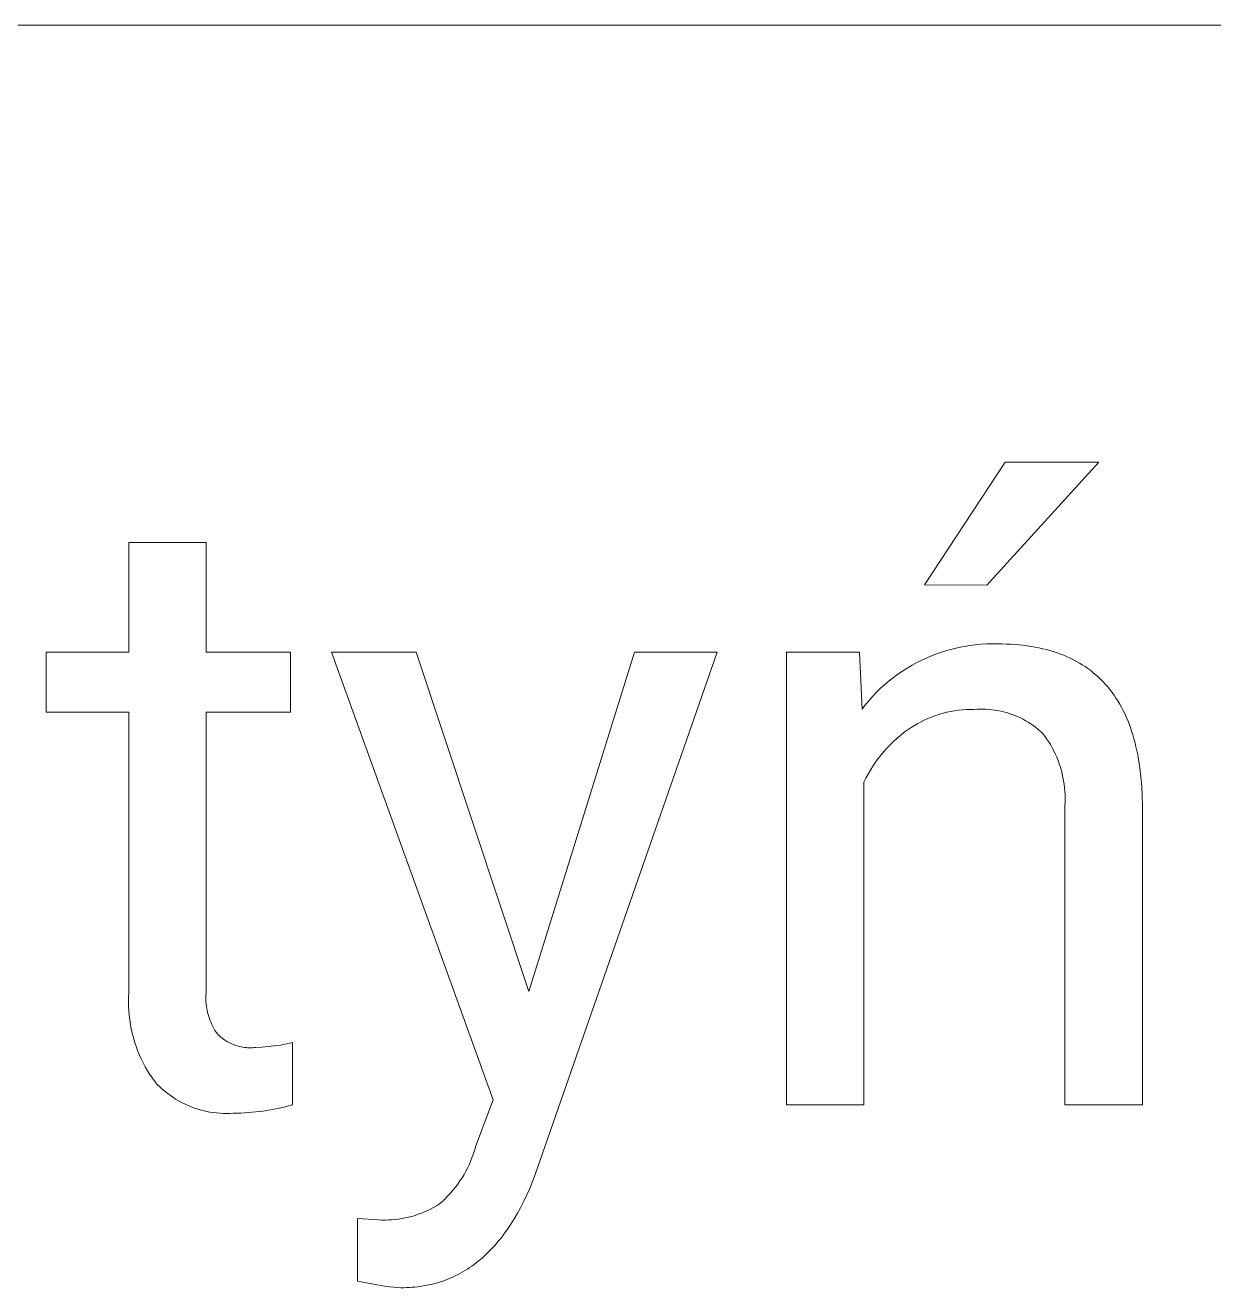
# Model space of a CAD drawing. Header units: millimetres. Extents: x -644 to 2279, y -276 to 1766.
# Drawn here: x 1738.1 to 1792.1, y -6.5 to 50.8 of the extents above; entities that cross this region are included whole.
import ezdxf

# ---------------------------------------------------------------- set-up
doc = ezdxf.new("R2010")
doc.units = ezdxf.units.MM
doc.header["$MEASUREMENT"] = 0
doc.layers.add('Domyślny', color=7, linetype='Continuous', true_color=0x000000)

msp = doc.modelspace()

# ---------------------------------------------------------------- linework, layer by layer
at = {"layer": 'Domyślny', "color": 18, "lineweight": 15, "true_color": 0x000000}
for p, q in [((2275.751, 50.819), (1173.959, 50.819)), ((1778.903, 25.387), (1782.572, 30.964)), ((1786.826, 30.964), (1781.735, 25.377)), ((1782.572, 30.964), (1786.826, 30.964)), ((1742.75, 22.331), (1742.75, 27.314)), ((1742.75, 27.314), (1746.264, 27.314)), ((1746.264, 27.314), (1746.264, 22.331)), ((1781.735, 25.377), (1778.903, 25.387)), ((1779.735, 22.351), (1779.977, 22.425)), ((1779.977, 22.425), (1780.222, 22.491)), ((1780.222, 22.491), (1780.469, 22.548)), ((1780.469, 22.548), (1780.718, 22.597)), ((1780.718, 22.597), (1780.968, 22.637)), ((1780.968, 22.637), (1781.219, 22.669)), ((1781.219, 22.669), (1781.472, 22.692)), ((1781.472, 22.692), (1781.725, 22.707)), ((1781.725, 22.707), (1781.978, 22.713)), ((1781.978, 22.713), (1782.232, 22.71)), ((1782.232, 22.71), (1782.434, 22.709)), ((1782.434, 22.709), (1782.632, 22.703)), ((1782.632, 22.703), (1782.828, 22.694)), ((1782.828, 22.694), (1783.021, 22.682)), ((1783.021, 22.682), (1783.21, 22.665)), ((1783.21, 22.665), (1783.396, 22.646)), ((1783.396, 22.646), (1783.579, 22.622)), ((1783.579, 22.622), (1783.759, 22.595)), ((1783.759, 22.595), (1783.936, 22.565)), ((1783.936, 22.565), (1784.11, 22.531)), ((1784.11, 22.531), (1784.28, 22.493)), ((1784.28, 22.493), (1784.448, 22.452)), ((1784.448, 22.452), (1784.612, 22.407)), ((1784.612, 22.407), (1784.773, 22.358)), ((1739.003, 19.615), (1739.003, 22.331)), ((1739.003, 22.331), (1742.75, 22.331)), ((1746.264, 22.331), (1750.108, 22.331)), ((1750.108, 22.331), (1750.108, 19.615)), ((1759.304, 1.992), (1751.965, 22.334)), ((1751.965, 22.334), (1755.81, 22.334)), ((1755.81, 22.334), (1760.939, 6.917)), ((1760.939, 6.917), (1765.728, 22.334)), ((1769.494, 22.334), (1761.221, -1.405)), ((1765.728, 22.334), (1769.494, 22.334)), ((1772.635, 1.765), (1772.635, 22.331)), ((1772.635, 22.331), (1775.954, 22.331)), ((1775.954, 22.331), (1776.071, 19.752)), ((1778.344, 21.741), (1778.567, 21.862)), ((1778.567, 21.862), (1778.794, 21.975)), ((1778.794, 21.975), (1779.024, 22.081)), ((1779.024, 22.081), (1779.258, 22.179)), ((1779.258, 22.179), (1779.495, 22.269)), ((1779.495, 22.269), (1779.735, 22.351)), ((1784.773, 22.358), (1784.931, 22.306)), ((1784.931, 22.306), (1785.086, 22.251)), ((1785.086, 22.251), (1785.237, 22.191)), ((1785.237, 22.191), (1785.386, 22.128)), ((1785.386, 22.128), (1785.531, 22.062)), ((1785.531, 22.062), (1785.673, 21.992)), ((1785.673, 21.992), (1785.812, 21.918)), ((1785.812, 21.918), (1785.948, 21.841)), ((1785.948, 21.841), (1786.081, 21.76)), ((1777.499, 21.183), (1777.703, 21.333)), ((1777.703, 21.333), (1777.912, 21.476)), ((1777.912, 21.476), (1778.126, 21.612)), ((1778.126, 21.612), (1778.344, 21.741)), ((1786.081, 21.76), (1786.211, 21.676)), ((1786.211, 21.676), (1786.337, 21.588)), ((1786.337, 21.588), (1786.461, 21.496)), ((1786.461, 21.496), (1786.581, 21.401)), ((1786.581, 21.401), (1786.698, 21.302)), ((1786.698, 21.302), (1786.812, 21.2)), ((1776.736, 20.516), (1776.918, 20.692)), ((1776.918, 20.692), (1777.106, 20.862)), ((1777.106, 20.862), (1777.3, 21.026)), ((1777.3, 21.026), (1777.499, 21.183)), ((1786.812, 21.2), (1786.923, 21.094)), ((1786.923, 21.094), (1787.03, 20.984)), ((1787.03, 20.984), (1787.135, 20.871)), ((1787.135, 20.871), (1787.236, 20.754)), ((1787.236, 20.754), (1787.334, 20.634)), ((1776.227, 19.951), (1776.391, 20.145)), ((1776.391, 20.145), (1776.56, 20.333)), ((1776.56, 20.333), (1776.736, 20.516)), ((1787.334, 20.634), (1787.429, 20.51)), ((1787.429, 20.51), (1787.521, 20.382)), ((1787.521, 20.382), (1787.61, 20.251)), ((1787.61, 20.251), (1787.695, 20.116)), ((1787.695, 20.116), (1787.778, 19.978)), ((1742.75, 19.615), (1739.003, 19.615)), ((1742.75, 6.855), (1742.75, 19.615)), ((1750.108, 19.615), (1746.264, 19.615)), ((1746.264, 19.615), (1746.264, 6.846)), ((1776.071, 19.752), (1776.227, 19.951)), ((1779.59, 19.511), (1779.422, 19.457)), ((1779.76, 19.56), (1779.59, 19.511)), ((1779.932, 19.603), (1779.76, 19.56)), ((1780.105, 19.64), (1779.932, 19.603)), ((1780.279, 19.67), (1780.105, 19.64)), ((1780.455, 19.695), (1780.279, 19.67)), ((1780.631, 19.713), (1780.455, 19.695)), ((1780.807, 19.726), (1780.631, 19.713)), ((1780.984, 19.732), (1780.807, 19.726)), ((1781.161, 19.732), (1780.984, 19.732)), ((1781.296, 19.742), (1781.161, 19.732)), ((1781.431, 19.747), (1781.296, 19.742)), ((1781.567, 19.747), (1781.431, 19.747)), ((1781.702, 19.743), (1781.567, 19.747)), ((1781.837, 19.734), (1781.702, 19.743)), ((1781.971, 19.721), (1781.837, 19.734)), ((1782.106, 19.704), (1781.971, 19.721)), ((1782.239, 19.682), (1782.106, 19.704)), ((1782.372, 19.655), (1782.239, 19.682)), ((1782.503, 19.624), (1782.372, 19.655)), ((1782.634, 19.589), (1782.503, 19.624)), ((1782.763, 19.549), (1782.634, 19.589)), ((1782.891, 19.505), (1782.763, 19.549)), ((1783.018, 19.456), (1782.891, 19.505)), ((1787.778, 19.978), (1787.857, 19.836)), ((1787.857, 19.836), (1787.933, 19.691)), ((1787.933, 19.691), (1788.006, 19.542)), ((1788.006, 19.542), (1788.076, 19.389)), ((1778.46, 19.01), (1778.31, 18.916)), ((1778.614, 19.098), (1778.46, 19.01)), ((1778.77, 19.181), (1778.614, 19.098)), ((1778.929, 19.258), (1778.77, 19.181)), ((1779.091, 19.33), (1778.929, 19.258)), ((1779.255, 19.396), (1779.091, 19.33)), ((1779.422, 19.457), (1779.255, 19.396)), ((1783.142, 19.404), (1783.018, 19.456)), ((1783.265, 19.347), (1783.142, 19.404)), ((1783.386, 19.286), (1783.265, 19.347)), ((1783.505, 19.221), (1783.386, 19.286)), ((1783.621, 19.152), (1783.505, 19.221)), ((1783.735, 19.08), (1783.621, 19.152)), ((1783.847, 19.003), (1783.735, 19.08)), ((1783.956, 18.923), (1783.847, 19.003)), ((1788.076, 19.389), (1788.142, 19.233)), ((1788.142, 19.233), (1788.206, 19.073)), ((1788.206, 19.073), (1788.266, 18.909)), ((1777.666, 18.426), (1777.51, 18.285)), ((1777.828, 18.562), (1777.666, 18.426)), ((1777.993, 18.693), (1777.828, 18.562)), ((1778.163, 18.817), (1777.993, 18.693)), ((1778.31, 18.916), (1778.163, 18.817)), ((1784.062, 18.839), (1783.956, 18.923)), ((1784.166, 18.752), (1784.062, 18.839)), ((1784.266, 18.661), (1784.166, 18.752)), ((1784.363, 18.534), (1784.266, 18.661)), ((1784.456, 18.404), (1784.363, 18.534)), ((1784.545, 18.27), (1784.456, 18.404)), ((1788.266, 18.909), (1788.323, 18.742)), ((1788.323, 18.742), (1788.377, 18.571)), ((1788.377, 18.571), (1788.428, 18.397)), ((1788.428, 18.397), (1788.476, 18.219)), ((1777.071, 17.83), (1776.935, 17.668)), ((1777.212, 17.986), (1777.071, 17.83)), ((1777.358, 18.138), (1777.212, 17.986)), ((1777.51, 18.285), (1777.358, 18.138)), ((1784.629, 18.134), (1784.545, 18.27)), ((1784.708, 17.995), (1784.629, 18.134)), ((1784.783, 17.853), (1784.708, 17.995)), ((1784.853, 17.709), (1784.783, 17.853)), ((1788.476, 18.219), (1788.52, 18.038)), ((1788.52, 18.038), (1788.562, 17.853)), ((1788.562, 17.853), (1788.6, 17.664)), ((1776.68, 17.332), (1776.562, 17.158)), ((1776.805, 17.502), (1776.68, 17.332)), ((1776.935, 17.668), (1776.805, 17.502)), ((1784.918, 17.563), (1784.853, 17.709)), ((1784.978, 17.414), (1784.918, 17.563)), ((1785.034, 17.264), (1784.978, 17.414)), ((1785.084, 17.112), (1785.034, 17.264)), ((1788.6, 17.664), (1788.635, 17.472)), ((1788.635, 17.472), (1788.667, 17.276)), ((1788.667, 17.276), (1788.695, 17.077)), ((1776.343, 16.797), (1776.242, 16.612)), ((1776.449, 16.979), (1776.343, 16.797)), ((1776.562, 17.158), (1776.449, 16.979)), ((1785.129, 16.958), (1785.084, 17.112)), ((1785.168, 16.803), (1785.129, 16.958)), ((1785.203, 16.647), (1785.168, 16.803)), ((1785.232, 16.489), (1785.203, 16.647)), ((1788.695, 17.077), (1788.743, 16.667)), ((1788.743, 16.667), (1788.779, 16.243)), ((1776.242, 16.612), (1776.149, 16.423)), ((1776.149, 16.423), (1776.149, 1.765)), ((1785.256, 16.331), (1785.232, 16.489)), ((1785.275, 16.172), (1785.256, 16.331)), ((1785.288, 16.012), (1785.275, 16.172)), ((1788.779, 16.243), (1788.801, 15.805)), ((1785.296, 15.852), (1785.288, 16.012)), ((1785.288, 15.372), (1785.296, 15.532)), ((1785.299, 15.692), (1785.296, 15.852)), ((1785.296, 15.532), (1785.299, 15.692)), ((1788.801, 15.805), (1788.811, 15.352)), ((1785.288, 1.765), (1785.288, 15.372)), ((1788.811, 15.352), (1788.811, 1.765)), ((1742.738, 6.445), (1742.74, 6.65)), ((1742.742, 6.24), (1742.738, 6.445)), ((1742.74, 6.65), (1742.75, 6.855)), ((1746.258, 6.747), (1746.256, 6.649)), ((1746.256, 6.649), (1746.258, 6.551)), ((1746.264, 6.846), (1746.258, 6.747)), ((1746.258, 6.551), (1746.263, 6.453)), ((1746.263, 6.453), (1746.271, 6.354)), ((1746.271, 6.354), (1746.282, 6.257)), ((1742.753, 6.035), (1742.742, 6.24)), ((1742.771, 5.831), (1742.753, 6.035)), ((1742.795, 5.627), (1742.771, 5.831)), ((1746.282, 6.257), (1746.297, 6.16)), ((1746.297, 6.16), (1746.315, 6.063)), ((1746.315, 6.063), (1746.336, 5.967)), ((1746.336, 5.967), (1746.361, 5.872)), ((1746.361, 5.872), (1746.389, 5.777)), ((1746.389, 5.777), (1746.42, 5.684)), ((1742.827, 5.424), (1742.795, 5.627)), ((1742.865, 5.222), (1742.827, 5.424)), ((1742.91, 5.022), (1742.865, 5.222)), ((1746.42, 5.684), (1746.454, 5.592)), ((1746.454, 5.592), (1746.492, 5.501)), ((1746.492, 5.501), (1746.532, 5.411)), ((1746.532, 5.411), (1746.576, 5.323)), ((1746.576, 5.323), (1746.622, 5.236)), ((1746.622, 5.236), (1746.672, 5.151)), ((1742.962, 4.824), (1742.91, 5.022)), ((1743.02, 4.627), (1742.962, 4.824)), ((1743.084, 4.432), (1743.02, 4.627)), ((1746.672, 5.151), (1746.724, 5.068)), ((1746.724, 5.068), (1746.779, 4.987)), ((1746.779, 4.987), (1746.832, 4.935)), ((1746.832, 4.935), (1746.886, 4.886)), ((1746.886, 4.886), (1746.942, 4.838)), ((1746.942, 4.838), (1747, 4.793)), ((1747, 4.793), (1747.059, 4.749)), ((1747.059, 4.749), (1747.12, 4.708)), ((1747.12, 4.708), (1747.182, 4.669)), ((1747.182, 4.669), (1747.246, 4.631)), ((1747.246, 4.631), (1747.31, 4.597)), ((1747.31, 4.597), (1747.376, 4.564)), ((1749.92, 4.536), (1750.196, 4.597)), ((1750.196, 4.597), (1750.196, 1.765)), ((1743.156, 4.239), (1743.084, 4.432)), ((1743.233, 4.049), (1743.156, 4.239)), ((1743.317, 3.862), (1743.233, 4.049)), ((1747.376, 4.564), (1747.443, 4.534)), ((1747.443, 4.534), (1747.511, 4.506)), ((1747.511, 4.506), (1747.58, 4.48)), ((1747.58, 4.48), (1747.65, 4.457)), ((1747.65, 4.457), (1747.72, 4.436)), ((1747.72, 4.436), (1747.792, 4.418)), ((1747.792, 4.418), (1747.863, 4.402)), ((1747.863, 4.402), (1747.936, 4.389)), ((1747.936, 4.389), (1748.008, 4.378)), ((1748.008, 4.378), (1748.081, 4.37)), ((1748.081, 4.37), (1748.155, 4.364)), ((1748.155, 4.364), (1748.228, 4.361)), ((1748.228, 4.361), (1748.302, 4.36)), ((1748.302, 4.36), (1748.375, 4.362)), ((1748.375, 4.362), (1748.448, 4.366)), ((1748.448, 4.366), (1748.522, 4.373)), ((1748.522, 4.373), (1748.803, 4.387)), ((1748.803, 4.387), (1749.084, 4.41)), ((1749.084, 4.41), (1749.364, 4.442)), ((1749.364, 4.442), (1749.643, 4.485)), ((1749.643, 4.485), (1749.92, 4.536)), ((1743.407, 3.678), (1743.317, 3.862)), ((1743.503, 3.496), (1743.407, 3.678)), ((1743.606, 3.319), (1743.503, 3.496)), ((1743.714, 3.144), (1743.606, 3.319)), ((1743.828, 2.973), (1743.714, 3.144)), ((1743.947, 2.806), (1743.828, 2.973)), ((1744.052, 2.696), (1743.947, 2.806)), ((1744.16, 2.589), (1744.052, 2.696)), ((1744.272, 2.485), (1744.16, 2.589)), ((1744.387, 2.386), (1744.272, 2.485)), ((1744.506, 2.291), (1744.387, 2.386)), ((1744.628, 2.2), (1744.506, 2.291)), ((1744.753, 2.113), (1744.628, 2.2)), ((1744.881, 2.031), (1744.753, 2.113)), ((1745.012, 1.953), (1744.881, 2.031)), ((1745.146, 1.879), (1745.012, 1.953)), ((1745.282, 1.811), (1745.146, 1.879)), ((1745.42, 1.747), (1745.282, 1.811)), ((1745.56, 1.688), (1745.42, 1.747)), ((1750.196, 1.765), (1749.866, 1.678)), ((1758.525, -0.101), (1759.304, 1.992)), ((1776.149, 1.765), (1772.635, 1.765)), ((1788.811, 1.765), (1785.288, 1.765)), ((1745.702, 1.634), (1745.56, 1.688)), ((1745.847, 1.585), (1745.702, 1.634)), ((1745.992, 1.541), (1745.847, 1.585)), ((1746.14, 1.502), (1745.992, 1.541)), ((1746.288, 1.468), (1746.14, 1.502)), ((1746.438, 1.439), (1746.288, 1.468)), ((1746.588, 1.416), (1746.438, 1.439)), ((1746.739, 1.397), (1746.588, 1.416)), ((1746.891, 1.385), (1746.739, 1.397)), ((1747.043, 1.377), (1746.891, 1.385)), ((1747.195, 1.374), (1747.043, 1.377)), ((1747.348, 1.377), (1747.195, 1.374)), ((1747.5, 1.385), (1747.348, 1.377)), ((1747.841, 1.393), (1747.5, 1.385)), ((1748.182, 1.412), (1747.841, 1.393)), ((1748.522, 1.443), (1748.182, 1.412)), ((1748.86, 1.485), (1748.522, 1.443)), ((1749.198, 1.538), (1748.86, 1.485)), ((1749.533, 1.602), (1749.198, 1.538)), ((1749.866, 1.678), (1749.533, 1.602)), ((1758.364, -0.602), (1758.423, -0.437)), ((1758.423, -0.437), (1758.477, -0.27)), ((1758.477, -0.27), (1758.525, -0.101)), ((1758.073, -1.241), (1758.154, -1.085)), ((1758.154, -1.085), (1758.229, -0.926)), ((1758.229, -0.926), (1758.299, -0.765)), ((1758.299, -0.765), (1758.364, -0.602)), ((1757.7, -1.835), (1757.801, -1.691)), ((1757.801, -1.691), (1757.896, -1.544)), ((1757.896, -1.544), (1757.987, -1.394)), ((1757.987, -1.394), (1758.073, -1.241)), ((1761.221, -1.405), (1761.099, -1.721)), ((1757.252, -2.375), (1757.37, -2.246)), ((1757.37, -2.246), (1757.485, -2.113)), ((1757.485, -2.113), (1757.595, -1.976)), ((1757.595, -1.976), (1757.7, -1.835)), ((1760.971, -2.027), (1760.84, -2.323)), ((1761.099, -1.721), (1760.971, -2.027)), ((1756.607, -2.895), (1756.74, -2.819)), ((1756.74, -2.819), (1756.871, -2.738)), ((1756.871, -2.738), (1757.002, -2.622)), ((1757.002, -2.622), (1757.129, -2.5)), ((1757.129, -2.5), (1757.252, -2.375)), ((1760.704, -2.609), (1760.564, -2.885)), ((1760.84, -2.323), (1760.704, -2.609)), ((1753.143, -6.242), (1753.143, -3.391)), ((1753.143, -3.391), (1754.097, -3.459)), ((1754.862, -3.443), (1755.015, -3.424)), ((1755.015, -3.424), (1755.166, -3.4)), ((1755.166, -3.4), (1755.317, -3.372)), ((1755.317, -3.372), (1755.467, -3.338)), ((1755.467, -3.338), (1755.615, -3.3)), ((1755.615, -3.3), (1755.762, -3.256)), ((1755.762, -3.256), (1755.908, -3.208)), ((1755.908, -3.208), (1756.052, -3.155)), ((1756.052, -3.155), (1756.194, -3.097)), ((1756.194, -3.097), (1756.334, -3.034)), ((1756.334, -3.034), (1756.471, -2.967)), ((1756.471, -2.967), (1756.607, -2.895)), ((1760.27, -3.407), (1760.117, -3.653)), ((1760.419, -3.151), (1760.27, -3.407)), ((1760.564, -2.885), (1760.419, -3.151)), ((1754.097, -3.459), (1754.25, -3.466)), ((1754.25, -3.466), (1754.403, -3.468)), ((1754.403, -3.468), (1754.557, -3.464)), ((1754.557, -3.464), (1754.71, -3.456)), ((1754.71, -3.456), (1754.862, -3.443)), ((1759.959, -3.889), (1759.797, -4.115)), ((1760.117, -3.653), (1759.959, -3.889)), ((1759.46, -4.537), (1759.373, -4.636)), ((1759.546, -4.435), (1759.46, -4.537)), ((1759.631, -4.331), (1759.546, -4.435)), ((1759.714, -4.224), (1759.631, -4.331)), ((1759.797, -4.115), (1759.714, -4.224)), ((1758.92, -5.094), (1758.827, -5.178)), ((1759.013, -5.007), (1758.92, -5.094)), ((1759.105, -4.918), (1759.013, -5.007)), ((1759.195, -4.826), (1759.105, -4.918)), ((1759.284, -4.732), (1759.195, -4.826)), ((1759.373, -4.636), (1759.284, -4.732)), ((1758.14, -5.696), (1758.038, -5.76)), ((1758.241, -5.629), (1758.14, -5.696)), ((1758.342, -5.56), (1758.241, -5.629)), ((1758.441, -5.489), (1758.342, -5.56)), ((1758.539, -5.415), (1758.441, -5.489)), ((1758.636, -5.338), (1758.539, -5.415)), ((1758.732, -5.259), (1758.636, -5.338)), ((1758.827, -5.178), (1758.732, -5.259)), ((1754.457, -6.486), (1753.143, -6.242)), ((1756.838, -6.298), (1756.722, -6.332)), ((1756.952, -6.262), (1756.838, -6.298)), ((1757.066, -6.223), (1756.952, -6.262)), ((1757.178, -6.181), (1757.066, -6.223)), ((1757.289, -6.137), (1757.178, -6.181)), ((1757.4, -6.091), (1757.289, -6.137)), ((1757.509, -6.042), (1757.4, -6.091)), ((1757.617, -5.991), (1757.509, -6.042)), ((1757.724, -5.937), (1757.617, -5.991)), ((1757.829, -5.88), (1757.724, -5.937)), ((1757.934, -5.821), (1757.829, -5.88)), ((1758.038, -5.76), (1757.934, -5.821)), ((1755.119, -6.544), (1754.457, -6.486)), ((1755.249, -6.543), (1755.119, -6.544)), ((1755.377, -6.539), (1755.249, -6.543)), ((1755.505, -6.533), (1755.377, -6.539)), ((1755.632, -6.524), (1755.505, -6.533)), ((1755.757, -6.513), (1755.632, -6.524)), ((1755.882, -6.499), (1755.757, -6.513)), ((1756.005, -6.483), (1755.882, -6.499)), ((1756.127, -6.464), (1756.005, -6.483)), ((1756.248, -6.442), (1756.127, -6.464)), ((1756.369, -6.419), (1756.248, -6.442)), ((1756.487, -6.392), (1756.369, -6.419)), ((1756.605, -6.363), (1756.487, -6.392)), ((1756.722, -6.332), (1756.605, -6.363))]:
    msp.add_line(p, q, dxfattribs=at)

doc.saveas('drawing.dxf')
